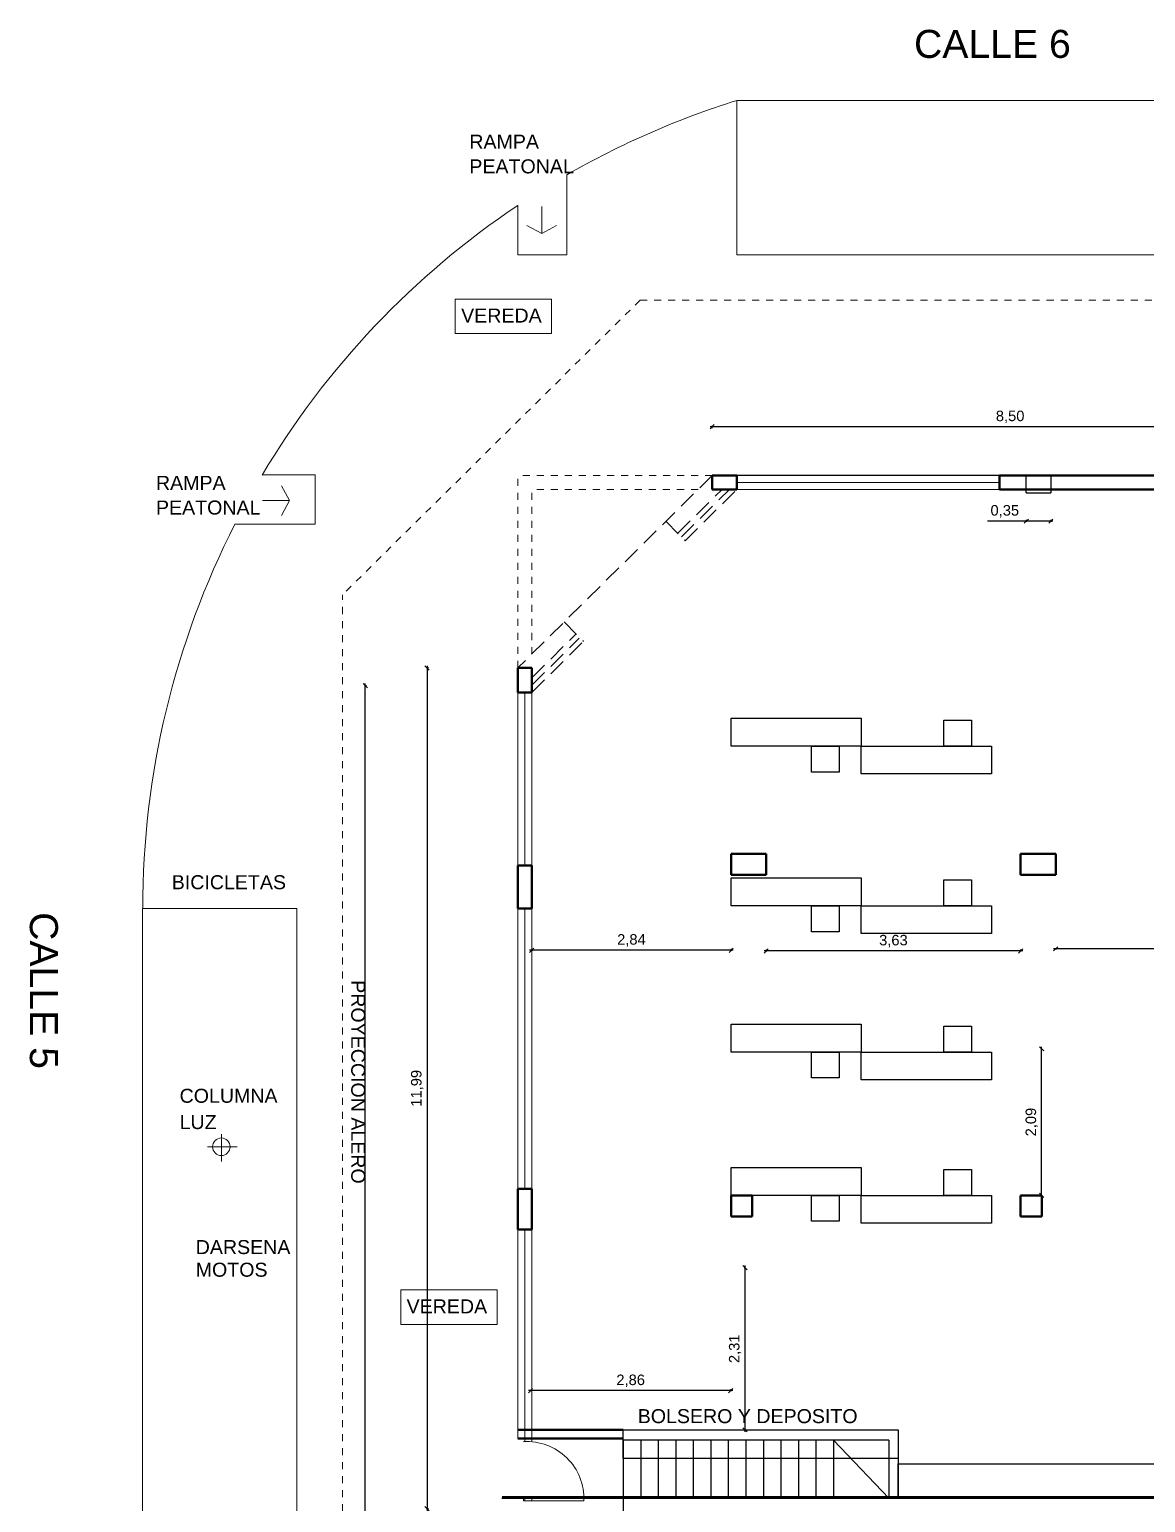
# Model space of a CAD drawing. Header units: inches. Extents: x 34.1 to 92.4, y 59.8 to 125.
# Drawn here: x 34.06 to 49.98, y 100.68 to 121.7 of the extents above; entities that cross this region are included whole.
import ezdxf

# ---------------------------------------------------------------- set-up
doc = ezdxf.new("R2010")
doc.units = ezdxf.units.IN
doc.header["$MEASUREMENT"] = 0
doc.linetypes.add('CONTINUA', pattern=[0])
doc.linetypes.add('HIDDEN', pattern=[0.375, 0.25, -0.125])
doc.layers.add('.1', color=251, linetype='Continuous', lineweight=9)
doc.layers.add('MAMPOSTERIA', color=7, linetype='Continuous')
doc.styles.get("Standard").update_dxf_attribs({"font": 'arial.ttf'})
doc.styles.add('style1', font='arial.ttf', dxfattribs={"height": 0.15})
doc.dimstyles.new('LUCAS', dxfattribs={"dimtxt": 2.5, "dimasz": 0.06, "dimexe": 0.01, "dimexo": 0.35, "dimgap": 0.05, "dimtad": 1, "dimzin": 1, "dimtxsty": 'style1', "dimblk": 'OBLIQUE', "dimcen": 0.09, "dimdle": 0.03, "dimclrd": 256, "dimclre": 256, "dimclrt": 256, "dimazin": 0, "dimtfac": 1, "dimtmove": 0, "dimatfit": 3, "dimldrblk": 'NONE', "dimfxl": 1, "dimlwd": -1, "dimlwe": -1, "dimarcsym": 0})

# ---------------------------------------------------------------- blocks, each defined once
blk = doc.blocks.new('_Oblique')
at = {"layer": '.1', "color": 0, "linetype": 'CONTINUA', "lineweight": -2}
blk.add_line((-0.5, -0.5), (0.5, 0.5), dxfattribs=at)
blk = doc.blocks.new('*D58')
at = {"layer": 'DEFPOINTS', "color": 0, "transparency": 16777216}
for p in [(41.022, 112.589), (39.729, 100.596), (40.796, 100.596)]:
    blk.add_point(p, dxfattribs=at)
at = {"layer": 'MAMPOSTERIA', "linetype": 'ByBlock', "transparency": 16777216}
blk.add_line((39.749, 112.589), (39.719, 112.589), dxfattribs=at)
at = {"layer": 'MAMPOSTERIA', "transparency": 16777216}
for p, q in [((39.729, 112.619), (39.729, 100.566)), ((39.749, 100.596), (39.719, 100.596))]:
    blk.add_line(p, q, dxfattribs=at)
at = {"layer": 'MAMPOSTERIA', "transparency": 16777216, "xscale": 0.06, "yscale": 0.06, "zscale": 0.06}
for p, rotation in [((39.729, 112.589), 90), ((39.729, 100.596), 270)]:
    blk.add_blockref('_Oblique', p, dxfattribs=dict(at, rotation=rotation))
at = {"layer": 'MAMPOSTERIA', "transparency": 16777216, "insert": (39.589, 106.593), "char_height": 0.15, "attachment_point": 5, "rotation": 90, "style": 'style1'}
blk.add_mtext('11,99', dxfattribs=at)
blk = doc.blocks.new('_None')
blk = doc.blocks.new('*D59')
at = {"layer": 'DEFPOINTS', "color": 0, "transparency": 16777216}
for p in [(44.061, 104.728), (41.205, 102.391), (41.205, 102.28)]:
    blk.add_point(p, dxfattribs=at)
at = {"layer": 'MAMPOSTERIA', "transparency": 16777216}
for p, q in [((44.091, 102.28), (41.175, 102.28)), ((41.205, 102.28), (41.205, 102.27))]:
    blk.add_line(p, q, dxfattribs=at)
at = {"layer": 'MAMPOSTERIA', "linetype": 'ByBlock', "transparency": 16777216}
blk.add_line((44.061, 102.3), (44.061, 102.27), dxfattribs=at)
at = {"layer": 'MAMPOSTERIA', "transparency": 16777216, "xscale": 0.06, "yscale": 0.06, "zscale": 0.06, "rotation": 180}
blk.add_blockref('_Oblique', (41.205, 102.28), dxfattribs=at)
at = {"layer": 'MAMPOSTERIA', "transparency": 16777216, "xscale": 0.06, "yscale": 0.06, "zscale": 0.06}
blk.add_blockref('_Oblique', (44.061, 102.28), dxfattribs=at)
at = {"layer": 'MAMPOSTERIA', "transparency": 16777216, "insert": (42.633, 102.42), "char_height": 0.15, "attachment_point": 5, "style": 'style1'}
blk.add_mtext('2,86', dxfattribs=at)
blk = doc.blocks.new('*D60')
at = {"layer": 'DEFPOINTS', "color": 0, "transparency": 16777216}
for p in [(43.796, 116.031), (43.796, 115.336), (52.296, 115.336)]:
    blk.add_point(p, dxfattribs=at)
at = {"layer": 'MAMPOSTERIA', "transparency": 16777216}
for p, q in [((52.326, 116.031), (43.766, 116.031)), ((43.796, 116.011), (43.796, 116.041))]:
    blk.add_line(p, q, dxfattribs=at)
at = {"layer": 'MAMPOSTERIA', "linetype": 'ByBlock', "transparency": 16777216}
blk.add_line((52.296, 116.011), (52.296, 116.041), dxfattribs=at)
at = {"layer": 'MAMPOSTERIA', "transparency": 16777216, "xscale": 0.06, "yscale": 0.06, "zscale": 0.06, "rotation": 180}
blk.add_blockref('_Oblique', (43.796, 116.031), dxfattribs=at)
at = {"layer": 'MAMPOSTERIA', "transparency": 16777216, "xscale": 0.06, "yscale": 0.06, "zscale": 0.06}
blk.add_blockref('_Oblique', (52.296, 116.031), dxfattribs=at)
at = {"layer": 'MAMPOSTERIA', "transparency": 16777216, "insert": (48.046, 116.171), "char_height": 0.15, "attachment_point": 5, "style": 'style1'}
blk.add_mtext('8,50', dxfattribs=at)
blk = doc.blocks.new('*D64')
at = {"layer": 'DEFPOINTS', "color": 0, "transparency": 16777216}
for p in [(38.847, 112.336), (40.796, 112.336), (40.796, 85.536)]:
    blk.add_point(p, dxfattribs=at)
at = {"layer": 'MAMPOSTERIA', "transparency": 16777216}
for p, q in [((38.867, 112.336), (38.837, 112.336)), ((38.847, 85.506), (38.847, 112.366))]:
    blk.add_line(p, q, dxfattribs=at)
at = {"layer": 'MAMPOSTERIA', "linetype": 'ByBlock', "transparency": 16777216}
blk.add_line((38.867, 85.536), (38.837, 85.536), dxfattribs=at)
at = {"layer": 'MAMPOSTERIA', "transparency": 16777216, "xscale": 0.06, "yscale": 0.06, "zscale": 0.06}
for p, rotation in [((38.847, 112.336), 90), ((38.847, 85.536), 270)]:
    blk.add_blockref('_Oblique', p, dxfattribs=dict(at, rotation=rotation))
at = {"layer": 'MAMPOSTERIA', "transparency": 16777216, "insert": (38.707, 98.936), "char_height": 0.15, "attachment_point": 5, "rotation": 90, "style": 'style1'}
blk.add_mtext('26,80', dxfattribs=at)
blk = doc.blocks.new('*D73')
at = {"layer": 'DEFPOINTS', "color": 0, "transparency": 16777216}
for p in [(48.276, 115.086), (48.626, 115.088), (48.276, 114.684)]:
    blk.add_point(p, dxfattribs=at)
at = {"layer": 'MAMPOSTERIA', "transparency": 16777216}
for p, q in [((48.276, 114.684), (47.725, 114.684)), ((48.276, 114.704), (48.276, 114.674)), ((48.656, 114.684), (48.276, 114.684))]:
    blk.add_line(p, q, dxfattribs=at)
at = {"layer": 'MAMPOSTERIA', "linetype": 'ByBlock', "transparency": 16777216}
blk.add_line((48.626, 114.704), (48.626, 114.674), dxfattribs=at)
at = {"layer": 'MAMPOSTERIA', "transparency": 16777216, "xscale": 0.06, "yscale": 0.06, "zscale": 0.06, "rotation": 180}
blk.add_blockref('_Oblique', (48.276, 114.684), dxfattribs=at)
at = {"layer": 'MAMPOSTERIA', "transparency": 16777216, "xscale": 0.06, "yscale": 0.06, "zscale": 0.06}
blk.add_blockref('_Oblique', (48.626, 114.684), dxfattribs=at)
at = {"layer": 'MAMPOSTERIA', "transparency": 16777216, "insert": (47.97, 114.824), "char_height": 0.15, "attachment_point": 5, "style": 'style1'}
blk.add_mtext('0,35', dxfattribs=at)
blk = doc.blocks.new('*D80')
at = {"layer": 'DEFPOINTS', "color": 0, "transparency": 16777216}
for p in [(44.264, 104.034), (44.264, 101.721), (44.264, 101.721)]:
    blk.add_point(p, dxfattribs=at)
at = {"layer": 'MAMPOSTERIA', "linetype": 'ByBlock', "transparency": 16777216}
blk.add_line((44.264, 104.034), (44.254, 104.034), dxfattribs=at)
at = {"layer": 'MAMPOSTERIA', "transparency": 16777216}
for p, q in [((44.264, 104.064), (44.264, 101.691)), ((44.264, 101.721), (44.254, 101.721))]:
    blk.add_line(p, q, dxfattribs=at)
at = {"layer": 'MAMPOSTERIA', "transparency": 16777216, "xscale": 0.06, "yscale": 0.06, "zscale": 0.06}
for p, rotation in [((44.264, 104.034), 90), ((44.264, 101.721), 270)]:
    blk.add_blockref('_Oblique', p, dxfattribs=dict(at, rotation=rotation))
at = {"layer": 'MAMPOSTERIA', "transparency": 16777216, "insert": (44.124, 102.877), "char_height": 0.15, "attachment_point": 5, "rotation": 90, "style": 'style1'}
blk.add_mtext('2,31', dxfattribs=at)
blk = doc.blocks.new('*D90')
at = {"layer": 'DEFPOINTS', "color": 0, "transparency": 16777216}
for p in [(48.696, 108.582), (48.696, 108.582), (51.996, 108.582)]:
    blk.add_point(p, dxfattribs=at)
at = {"layer": 'MAMPOSTERIA', "transparency": 16777216}
for p, q in [((52.026, 108.582), (48.666, 108.582)), ((48.696, 108.582), (48.696, 108.572))]:
    blk.add_line(p, q, dxfattribs=at)
at = {"layer": 'MAMPOSTERIA', "linetype": 'ByBlock', "transparency": 16777216}
blk.add_line((51.996, 108.582), (51.996, 108.572), dxfattribs=at)
at = {"layer": 'MAMPOSTERIA', "transparency": 16777216, "xscale": 0.06, "yscale": 0.06, "zscale": 0.06, "rotation": 180}
blk.add_blockref('_Oblique', (48.696, 108.582), dxfattribs=at)
at = {"layer": 'MAMPOSTERIA', "transparency": 16777216, "xscale": 0.06, "yscale": 0.06, "zscale": 0.06}
blk.add_blockref('_Oblique', (51.996, 108.582), dxfattribs=at)
at = {"layer": 'MAMPOSTERIA', "transparency": 16777216, "insert": (50.346, 108.723), "char_height": 0.15, "attachment_point": 5, "style": 'style1'}
blk.add_mtext('3,30', dxfattribs=at)
blk = doc.blocks.new('*D91')
at = {"layer": 'DEFPOINTS', "color": 0, "transparency": 16777216}
for p in [(44.566, 109.636), (48.196, 109.636), (44.566, 108.553)]:
    blk.add_point(p, dxfattribs=at)
at = {"layer": 'MAMPOSTERIA', "transparency": 16777216}
for p, q in [((48.226, 108.553), (44.536, 108.553)), ((44.566, 108.573), (44.566, 108.543))]:
    blk.add_line(p, q, dxfattribs=at)
at = {"layer": 'MAMPOSTERIA', "linetype": 'ByBlock', "transparency": 16777216}
blk.add_line((48.196, 108.573), (48.196, 108.543), dxfattribs=at)
at = {"layer": 'MAMPOSTERIA', "transparency": 16777216, "xscale": 0.06, "yscale": 0.06, "zscale": 0.06, "rotation": 180}
blk.add_blockref('_Oblique', (44.566, 108.553), dxfattribs=at)
at = {"layer": 'MAMPOSTERIA', "transparency": 16777216, "xscale": 0.06, "yscale": 0.06, "zscale": 0.06}
blk.add_blockref('_Oblique', (48.196, 108.553), dxfattribs=at)
at = {"layer": 'MAMPOSTERIA', "transparency": 16777216, "insert": (46.381, 108.693), "char_height": 0.15, "attachment_point": 5, "style": 'style1'}
blk.add_mtext('3,63', dxfattribs=at)
blk = doc.blocks.new('*D92')
at = {"layer": 'DEFPOINTS', "color": 0, "transparency": 16777216}
for p in [(41.222, 109.039), (44.066, 109.039), (41.222, 108.562)]:
    blk.add_point(p, dxfattribs=at)
at = {"layer": 'MAMPOSTERIA', "transparency": 16777216}
for p, q in [((44.096, 108.562), (41.192, 108.562)), ((41.222, 108.582), (41.222, 108.552))]:
    blk.add_line(p, q, dxfattribs=at)
at = {"layer": 'MAMPOSTERIA', "linetype": 'ByBlock', "transparency": 16777216}
blk.add_line((44.066, 108.582), (44.066, 108.552), dxfattribs=at)
at = {"layer": 'MAMPOSTERIA', "transparency": 16777216, "xscale": 0.06, "yscale": 0.06, "zscale": 0.06, "rotation": 180}
blk.add_blockref('_Oblique', (41.222, 108.562), dxfattribs=at)
at = {"layer": 'MAMPOSTERIA', "transparency": 16777216, "xscale": 0.06, "yscale": 0.06, "zscale": 0.06}
blk.add_blockref('_Oblique', (44.066, 108.562), dxfattribs=at)
at = {"layer": 'MAMPOSTERIA', "transparency": 16777216, "insert": (42.644, 108.703), "char_height": 0.15, "attachment_point": 5, "style": 'style1'}
blk.add_mtext('2,84', dxfattribs=at)
blk = doc.blocks.new('*D104')
at = {"layer": 'DEFPOINTS', "color": 0, "transparency": 16777216}
for p in [(48.495, 107.156), (48.496, 107.156), (48.496, 105.066)]:
    blk.add_point(p, dxfattribs=at)
at = {"layer": 'MAMPOSTERIA', "transparency": 16777216}
for p, q in [((48.495, 105.036), (48.495, 107.186)), ((48.495, 107.156), (48.485, 107.156))]:
    blk.add_line(p, q, dxfattribs=at)
at = {"layer": 'MAMPOSTERIA', "linetype": 'ByBlock', "transparency": 16777216}
blk.add_line((48.495, 105.066), (48.485, 105.066), dxfattribs=at)
at = {"layer": 'MAMPOSTERIA', "transparency": 16777216, "xscale": 0.06, "yscale": 0.06, "zscale": 0.06}
for p, rotation in [((48.495, 107.156), 90), ((48.495, 105.066), 270)]:
    blk.add_blockref('_Oblique', p, dxfattribs=dict(at, rotation=rotation))
at = {"layer": 'MAMPOSTERIA', "transparency": 16777216, "insert": (48.355, 106.111), "char_height": 0.15, "attachment_point": 5, "rotation": 90, "style": 'style1'}
blk.add_mtext('2,09', dxfattribs=at)

msp = doc.modelspace()

# ---------------------------------------------------------------- linework, layer by layer
at = {"color": 9, "linetype": 'CONTINUA', "lineweight": 15, "ltscale": 0.03}
for p, q in [((44.146, 118.485), (44.146, 120.686)), ((44.146, 120.685), (52.416, 120.685)), ((41.722, 118.485), (41.722, 119.624)), ((41.022, 118.485), (41.022, 119.189)), ((41.364, 119.17), (41.364, 118.785)), ((41.364, 118.785), (41.153, 118.899)), ((41.364, 118.785), (41.576, 118.899)), ((41.722, 118.485), (41.022, 118.485)), ((44.146, 118.485), (52.416, 118.485)), ((38.134, 115.342), (37.375, 115.342)), ((37.769, 114.976), (37.654, 115.187)), ((38.134, 114.642), (38.134, 115.342)), ((44.149, 115.336), (47.896, 115.336)), ((44.149, 115.236), (47.896, 115.236)), ((37.383, 114.976), (37.769, 114.976)), ((37.769, 114.976), (37.654, 114.765)), ((44.149, 115.136), (47.896, 115.136)), ((38.134, 114.642), (36.988, 114.642)), ((37.872, 109.159), (35.672, 109.159)), ((37.872, 100.359), (37.872, 109.159)), ((36.795, 105.549), (36.795, 105.938)), ((36.599, 105.759), (37.019, 105.759)), ((41.022, 104.579), (41.022, 101.599)), ((41.122, 104.579), (41.122, 101.554)), ((41.222, 104.579), (41.222, 101.551)), ((41.022, 100.759), (41.022, 100.746)), ((41.122, 100.765), (41.122, 100.709)), ((41.222, 100.765), (41.222, 100.709))]:
    msp.add_line(p, q, dxfattribs=at)
at = {"color": 9, "linetype": 'HIDDEN', "lineweight": 15, "ltscale": 0.03}
for p, q in [((42.767, 117.836), (38.522, 113.632)), ((42.767, 117.836), (77.92, 117.836)), ((43.796, 115.336), (41.022, 115.336)), ((41.022, 112.589), (41.022, 115.336)), ((43.594, 115.136), (41.222, 115.136)), ((41.222, 112.788), (41.222, 115.136)), ((38.522, 100.359), (38.522, 113.632))]:
    msp.add_line(p, q, dxfattribs=at)
at = {"color": 9, "linetype": 'HIDDEN', "lineweight": 15}
for p, q in [((43.796, 115.336), (41.022, 112.589)), ((43.304, 114.511), (43.936, 115.136)), ((43.357, 114.458), (44.042, 115.136)), ((43.41, 114.405), (44.149, 115.136)), ((43.134, 114.681), (43.41, 114.405)), ((41.227, 112.453), (41.845, 113.066)), ((41.685, 113.245), (41.961, 112.969)), ((41.845, 113.066), (41.855, 113.075)), ((41.227, 112.347), (41.898, 113.013)), ((41.227, 112.242), (41.961, 112.969))]:
    msp.add_line(p, q, dxfattribs=at)
at = {"color": 3, "linetype": 'CONTINUA', "lineweight": 40}
for p, q in [((43.796, 115.336), (44.146, 115.336)), ((43.796, 115.336), (43.796, 115.136)), ((44.146, 115.133), (44.146, 115.336)), ((47.896, 115.336), (52.416, 115.336)), ((47.896, 115.136), (47.896, 115.336)), ((43.796, 115.136), (44.149, 115.136)), ((47.896, 115.136), (52.416, 115.136)), ((41.022, 112.239), (41.022, 112.589)), ((41.022, 112.589), (41.222, 112.589)), ((41.222, 112.239), (41.222, 112.589)), ((41.022, 109.159), (41.022, 109.769)), ((41.222, 109.159), (41.222, 109.769)), ((41.022, 104.579), (41.022, 105.159)), ((41.222, 104.579), (41.222, 105.159))]:
    msp.add_line(p, q, dxfattribs=at)
at = {"color": 3, "linetype": 'CONTINUA', "lineweight": 40, "ltscale": 0.03}
for p, q in [((41.222, 112.239), (41.022, 112.239)), ((44.066, 109.636), (44.066, 109.936)), ((44.066, 109.936), (44.566, 109.936)), ((44.566, 109.936), (44.566, 109.636)), ((48.196, 109.636), (48.196, 109.936)), ((48.196, 109.936), (48.696, 109.936)), ((48.696, 109.936), (48.696, 109.636)), ((41.222, 109.769), (41.022, 109.769)), ((44.566, 109.636), (44.066, 109.636)), ((48.696, 109.636), (48.196, 109.636)), ((41.222, 109.159), (41.022, 109.159)), ((41.222, 105.159), (41.022, 105.159)), ((44.066, 104.766), (44.066, 105.066)), ((44.066, 105.066), (44.366, 105.066)), ((44.366, 105.066), (44.366, 104.766)), ((48.196, 104.766), (48.196, 105.066)), ((48.196, 105.066), (48.496, 105.066)), ((48.496, 105.066), (48.496, 104.766)), ((44.366, 104.766), (44.066, 104.766)), ((48.496, 104.766), (48.196, 104.766)), ((41.222, 104.579), (41.022, 104.579)), ((42.526, 101.72), (41.022, 101.72)), ((42.526, 101.599), (41.022, 101.599)), ((66.148, 100.759), (40.802, 100.759))]:
    msp.add_line(p, q, dxfattribs=at)
at = {"color": 7, "linetype": 'CONTINUA', "lineweight": 15, "ltscale": 0.03}
for p, q in [((41.022, 112.239), (41.022, 109.769)), ((41.122, 112.239), (41.122, 109.769)), ((41.222, 112.239), (41.222, 109.769)), ((35.672, 72.896), (35.672, 109.159)), ((41.022, 105.159), (41.022, 109.159)), ((41.122, 105.159), (41.122, 109.159)), ((41.222, 105.159), (41.222, 109.159))]:
    msp.add_line(p, q, dxfattribs=at)
at = {"color": 9, "linetype": 'CONTINUA', "lineweight": 15, "ltscale": 0.03}
for points in [[(40.132, 117.851), (41.506, 117.851), (41.506, 117.359), (40.132, 117.359)], [(39.355, 103.716), (40.729, 103.716), (40.729, 103.224), (39.355, 103.224)]]:
    msp.add_lwpolyline(points, close=True, dxfattribs=at)
at = {"color": 9, "linetype": 'CONTINUA', "lineweight": 15}
msp.add_lwpolyline([(41.103, 100.709), (41.103, 100.765), (41.967, 100.765), (41.967, 100.709)], close=True, dxfattribs=at)
at = {"color": 9, "linetype": 'CONTINUA', "lineweight": 15, "ltscale": 0.03}
msp.add_circle((36.795, 105.759), 0.125, dxfattribs=at)
for start, end in [(107.352, 119.9295), (123.8423, 149.2053), (153.0001, 180.0039)]:
    msp.add_arc((47.747, 109.16), 12.074, start, end, dxfattribs=at)
at = {"color": 9, "linetype": 'Continuous', "lineweight": 15, "ltscale": 0.03}
msp.add_arc((41.15, 100.736), 0.818, 357.9842, 93.246, dxfattribs=at)
at = {"layer": 'MAMPOSTERIA'}
for p, q in [((52.296, 115.336), (43.796, 115.336)), ((48.276, 115.086), (48.276, 115.336)), ((48.626, 115.336), (48.626, 115.086)), ((48.276, 115.086), (48.626, 115.086)), ((42.526, 101.571), (42.526, 101.721)), ((42.526, 101.721), (46.449, 101.721)), ((46.449, 101.721), (46.449, 100.746)), ((46.315, 101.571), (42.526, 101.571)), ((42.526, 101.571), (42.526, 100.746)), ((42.776, 101.571), (42.776, 100.746)), ((43.026, 101.571), (43.026, 100.746)), ((43.276, 101.571), (43.276, 100.746)), ((43.526, 101.571), (43.526, 100.746)), ((43.776, 101.571), (43.776, 100.746)), ((44.026, 101.571), (44.026, 100.746)), ((44.276, 101.571), (44.276, 100.746)), ((44.526, 101.571), (44.526, 100.746)), ((44.776, 101.571), (44.776, 100.746)), ((45.026, 101.571), (45.026, 100.746)), ((45.276, 101.571), (45.276, 100.746)), ((45.526, 101.571), (45.526, 100.746)), ((45.526, 101.571), (46.315, 100.746)), ((46.315, 101.571), (46.315, 100.746)), ((40.796, 100.746), (65.796, 100.746)), ((40.796, 100.746), (42.526, 100.746)), ((42.526, 100.746), (42.526, 99.653))]:
    msp.add_line(p, q, dxfattribs=at)
for points in [[(44.066, 111.872), (45.922, 111.872), (45.922, 111.475), (44.066, 111.475)], [(47.495, 111.475), (47.1, 111.475), (47.1, 111.844), (47.495, 111.844)], [(45.213, 111.475), (45.608, 111.475), (45.608, 111.105), (45.213, 111.105)], [(47.778, 111.078), (45.922, 111.078), (45.922, 111.475), (47.778, 111.475)], [(44.066, 109.594), (45.922, 109.594), (45.922, 109.197), (44.066, 109.197)], [(47.495, 109.197), (47.1, 109.197), (47.1, 109.567), (47.495, 109.567)], [(45.213, 109.197), (45.608, 109.197), (45.608, 108.827), (45.213, 108.827)], [(47.778, 108.8), (45.922, 108.8), (45.922, 109.197), (47.778, 109.197)], [(44.066, 107.507), (45.922, 107.507), (45.922, 107.11), (44.066, 107.11)], [(47.495, 107.11), (47.1, 107.11), (47.1, 107.48), (47.495, 107.48)], [(45.213, 107.11), (45.608, 107.11), (45.608, 106.741), (45.213, 106.741)], [(47.778, 106.713), (45.922, 106.713), (45.922, 107.11), (47.778, 107.11)], [(44.066, 105.463), (45.922, 105.463), (45.922, 105.066), (44.066, 105.066)], [(47.495, 105.066), (47.1, 105.066), (47.1, 105.436), (47.495, 105.436)], [(45.213, 105.066), (45.608, 105.066), (45.608, 104.696), (45.213, 104.696)], [(47.778, 104.669), (45.922, 104.669), (45.922, 105.066), (47.778, 105.066)], [(42.528, 101.721), (46.449, 101.721), (46.449, 101.314), (42.528, 101.314)], [(66.148, 100.746), (46.449, 100.746), (46.449, 101.234), (66.148, 101.234)]]:
    msp.add_lwpolyline(points, close=True, dxfattribs=at)

# ---------------------------------------------------------------- texts
at = {"color": 3, "linetype": 'CONTINUA', "lineweight": 40}
msp.add_text(' CALLE 6', height=0.4, dxfattribs=at).set_placement((46.52, 121.292))
at = {"color": 9, "linetype": 'CONTINUA', "lineweight": 15, "ltscale": 0.03}
for s, p in [('RAMPA', (40.332, 119.997)), ('PEATONAL', (40.332, 119.645)), ('VEREDA', (40.215, 117.517)), ('RAMPA', (35.862, 115.13)), ('PEATONAL', (35.862, 114.778)), ('BICICLETAS', (36.087, 109.433)), ('COLUMNA', (36.199, 106.386)), ('LUZ', (36.199, 106.011)), ('DARSENA', (36.429, 104.228)), ('MOTOS', (36.429, 103.905)), ('VEREDA', (39.437, 103.382))]:
    msp.add_text(s, height=0.2, dxfattribs=at).set_placement(p)
at = {"color": 3, "linetype": 'CONTINUA', "lineweight": 40}
msp.add_text(' CALLE 5', height=0.4, rotation=270, dxfattribs=at).set_placement((34.063, 109.261))
at = {"color": 9, "linetype": 'CONTINUA', "lineweight": 15, "ltscale": 0.03}
msp.add_text('PROYECCION ALERO', height=0.2, rotation=270, dxfattribs=at).set_placement((38.647, 108.135))
at = {"layer": 'MAMPOSTERIA'}
msp.add_text('BOLSERO Y DEPOSITO', height=0.2, dxfattribs=at).set_placement((42.734, 101.816))

# ---------------------------------------------------------------- dimensions: what is measured, and where the dimension line sits
for base, p1, p2, picture, middle in [((43.796, 116.031), (52.296, 115.336), (43.796, 115.336), '*D60', (48.046, 116.171)), ((48.276, 114.684), (48.626, 115.088), (48.276, 115.086), '*D73', (47.97, 114.824)), ((44.566, 108.553), (48.196, 109.636), (44.566, 109.636), '*D91', (46.381, 108.693)), ((41.222, 108.562), (44.066, 109.039), (41.222, 109.039), '*D92', (42.644, 108.703)), ((48.696, 108.582), (51.996, 108.582), (48.696, 108.582), '*D90', (50.346, 108.723)), ((41.205, 102.28), (44.061, 104.728), (41.205, 102.391), '*D59', (42.633, 102.42))]:
    dim = msp.add_linear_dim(base=base, p1=p1, p2=p2, dimstyle='LUCAS', override={"dimfxl": 0.02, "dimfxlon": 1}, dxfattribs=at)
    dim.commit()
    dim.dimension.update_dxf_attribs({"geometry": picture, "text_midpoint": middle})
for base, p1, p2, picture, middle in [((39.729, 100.596), (41.022, 112.589), (40.796, 100.596), '*D58', (39.589, 106.593)), ((38.847, 112.336), (40.796, 85.536), (40.796, 112.336), '*D64', (38.707, 98.936)), ((48.495, 107.156), (48.496, 105.066), (48.496, 107.156), '*D104', (48.355, 106.111)), ((44.264, 101.721), (44.264, 104.034), (44.264, 101.721), '*D80', (44.124, 102.877))]:
    dim = msp.add_linear_dim(base=base, p1=p1, p2=p2, angle=90, dimstyle='LUCAS', override={"dimfxl": 0.02, "dimfxlon": 1}, dxfattribs=at)
    dim.commit()
    dim.dimension.update_dxf_attribs({"geometry": picture, "text_midpoint": middle})

doc.saveas('drawing.dxf')
